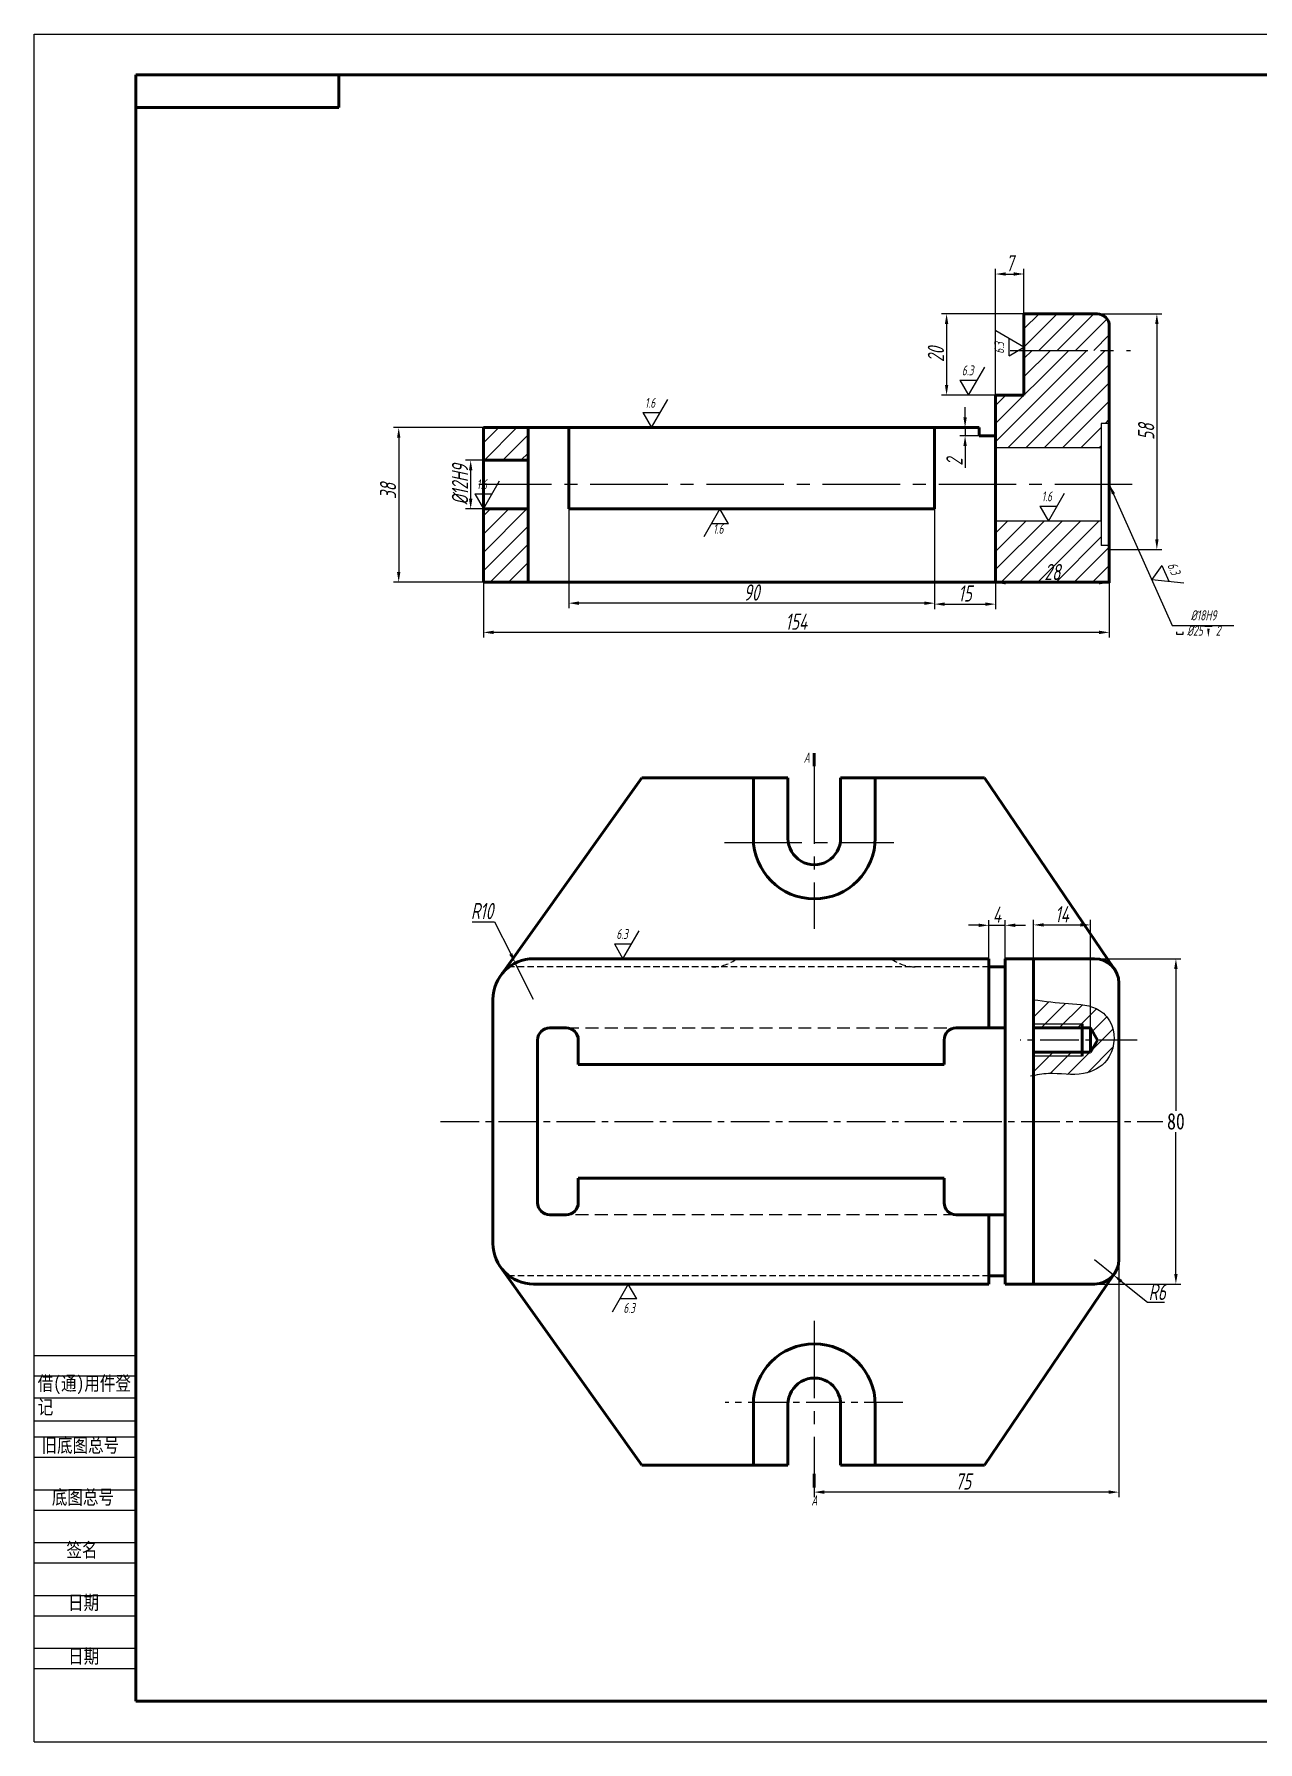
# Model space of a CAD drawing. Header units: millimetres. Extents: x 2542 to 3136, y 60 to 480.
# Drawn here: x 2542.2 to 2843.3, y 60 to 480 of the extents above; entities that cross this region are included whole.
import ezdxf

# ---------------------------------------------------------------- set-up
doc = ezdxf.new("R2010")
doc.units = ezdxf.units.MM
doc.linetypes.add('CENTER2', pattern=[28.575, 19.05, -3.175, 3.175, -3.175])
doc.linetypes.add('HIDDEN2', pattern=[4.7625, 3.175, -1.5875])
for name, color, linetype in [('中心线层', 10, 'CENTER2'), ('图层', 3, 'Continuous'), ('尺寸标注层', 3, 'Continuous'), ('细实线层', 7, 'Continuous'), ('虚线层', 5, 'HIDDEN2')]:
    doc.layers.add(name, color=color, linetype=linetype)
for name, color, linetype, lineweight in [('粗实线', 7, 'Continuous', 50), ('粗实线层', 7, 'Continuous', 50), ('细实线', 3, 'Continuous', 25)]:
    doc.layers.add(name, color=color, linetype=linetype, lineweight=lineweight)
doc.styles.get("Standard").update_dxf_attribs({"font": '', "width": 0.8})
doc.styles.add('数字标注', font='gbeitc.shx', dxfattribs={"width": 0.8})
doc.styles.get('Standard').set_extended_font_data('FangSong_GB2312')
doc.dimstyles.new('文字与尺寸线平行', dxfattribs={"dimtxt": 4, "dimasz": 2.5, "dimexe": 1.25, "dimexo": 0, "dimtad": 1, "dimdec": 0, "dimtxsty": '数字标注', "dimcen": 2.5, "dimadec": 0, "dimazin": 0, "dimtfac": 1, "dimtdec": 1, "dimtmove": 0, "dimatfit": 3, "dimfxl": 0, "dimarcsym": 0})
doc.dimstyles.new('文字水平', dxfattribs={"dimtxt": 4, "dimasz": 2.5, "dimexe": 1.25, "dimexo": 0.625, "dimtad": 1, "dimtih": 1, "dimtoh": 1, "dimdec": 1, "dimtxsty": 'Standard', "dimcen": 2.5, "dimadec": 0, "dimazin": 0, "dimtfac": 1, "dimtdec": 1, "dimtmove": 0, "dimatfit": 3, "dimfxl": 0, "dimarcsym": 0})
pattern_1 = [(45, (1828.9773, -94.1172), (-2.245064, 2.245064), [])]

# ---------------------------------------------------------------- blocks, each defined once
blk = doc.blocks.new('*D41')
at = {"layer": 'Defpoints', "color": 0, "transparency": 16777216}
for p in [(2652.74, 383.19), (2631.91, 345.19), (2652.74, 345.19)]:
    blk.add_point(p, dxfattribs=at)
at = {"layer": '尺寸标注层', "color": 0, "lineweight": -2, "transparency": 16777216}
for p, q in [((2652.74, 383.19), (2630.66, 383.19)), ((2631.91, 380.69), (2631.91, 347.69)), ((2652.74, 345.19), (2630.66, 345.19))]:
    blk.add_line(p, q, dxfattribs=at)
at = {"layer": '尺寸标注层', "color": 0, "transparency": 16777216}
for points in [[(2631.49, 380.69), (2632.32, 380.69), (2631.91, 383.19)], [(2631.49, 347.69), (2632.32, 347.69), (2631.91, 345.19)]]:
    blk.add_solid(points, dxfattribs=at)
at = {"layer": '尺寸标注层', "color": 0, "transparency": 16777216, "insert": (2629.28, 367.6), "char_height": 4, "attachment_point": 5, "rotation": 90, "style": '数字标注'}
blk.add_mtext('38', dxfattribs=at)
blk = doc.blocks.new('*D42')
at = {"layer": 'Defpoints', "color": 0, "transparency": 16777216}
for p in [(2652.74, 375.19), (2649.61, 363.19), (2652.74, 363.19)]:
    blk.add_point(p, dxfattribs=at)
at = {"layer": '尺寸标注层', "color": 0, "lineweight": -2, "transparency": 16777216}
for p, q in [((2652.74, 375.19), (2648.36, 375.19)), ((2649.61, 372.69), (2649.61, 365.69)), ((2652.74, 363.19), (2648.36, 363.19))]:
    blk.add_line(p, q, dxfattribs=at)
at = {"layer": '尺寸标注层', "color": 0, "transparency": 16777216}
for points in [[(2649.2, 372.69), (2650.03, 372.69), (2649.61, 375.19)], [(2649.2, 365.69), (2650.03, 365.69), (2649.61, 363.19)]]:
    blk.add_solid(points, dxfattribs=at)
at = {"layer": '尺寸标注层', "color": 0, "transparency": 16777216, "insert": (2646.99, 369.19), "char_height": 4, "attachment_point": 5, "rotation": 90, "style": '数字标注'}
blk.add_mtext('%%C12H9', dxfattribs=at)
blk = doc.blocks.new('*D43')
at = {"layer": 'Defpoints', "color": 0, "transparency": 16777216}
for p in [(2803.74, 411.19), (2806.74, 353.19), (2818.43, 353.19)]:
    blk.add_point(p, dxfattribs=at)
at = {"layer": '尺寸标注层', "color": 0, "lineweight": -2, "transparency": 16777216}
for p, q in [((2803.74, 411.19), (2819.68, 411.19)), ((2818.43, 408.69), (2818.43, 355.69)), ((2806.74, 353.19), (2819.68, 353.19))]:
    blk.add_line(p, q, dxfattribs=at)
at = {"layer": '尺寸标注层', "color": 0, "transparency": 16777216}
for points in [[(2818.02, 408.69), (2818.85, 408.69), (2818.43, 411.19)], [(2818.02, 355.69), (2818.85, 355.69), (2818.43, 353.19)]]:
    blk.add_solid(points, dxfattribs=at)
at = {"layer": '尺寸标注层', "color": 0, "transparency": 16777216, "insert": (2815.81, 382.19), "char_height": 4, "attachment_point": 5, "rotation": 90, "style": '数字标注'}
blk.add_mtext('58', dxfattribs=at)
blk = doc.blocks.new('*D44')
at = {"layer": 'Defpoints', "color": 0, "transparency": 16777216}
for p in [(2785.74, 411.19), (2766.7, 391.19), (2778.74, 391.19)]:
    blk.add_point(p, dxfattribs=at)
at = {"layer": '尺寸标注层', "color": 0, "lineweight": -2, "transparency": 16777216}
for p, q in [((2785.74, 411.19), (2765.45, 411.19)), ((2766.7, 408.69), (2766.7, 393.69)), ((2778.74, 391.19), (2765.45, 391.19))]:
    blk.add_line(p, q, dxfattribs=at)
at = {"layer": '尺寸标注层', "color": 0, "transparency": 16777216}
for points in [[(2766.29, 408.69), (2767.12, 408.69), (2766.7, 411.19)], [(2766.29, 393.69), (2767.12, 393.69), (2766.7, 391.19)]]:
    blk.add_solid(points, dxfattribs=at)
at = {"layer": '尺寸标注层', "color": 0, "transparency": 16777216, "insert": (2764.08, 401.19), "char_height": 4, "attachment_point": 5, "rotation": 90, "style": '数字标注'}
blk.add_mtext('20', dxfattribs=at)
blk = doc.blocks.new('*D29')
at = {"layer": 'Defpoints', "color": 0, "transparency": 16777216}
for p in [(2785.74, 420.97), (2785.74, 411.19), (2778.74, 391.19)]:
    blk.add_point(p, dxfattribs=at)
at = {"layer": '尺寸标注层', "color": 0, "lineweight": -2, "transparency": 16777216}
for p, q in [((2778.74, 391.19), (2778.74, 422.22)), ((2781.24, 420.97), (2783.24, 420.97)), ((2785.74, 411.19), (2785.74, 422.22))]:
    blk.add_line(p, q, dxfattribs=at)
at = {"layer": '尺寸标注层', "color": 0, "transparency": 16777216}
for points in [[(2781.24, 421.39), (2781.24, 420.56), (2778.74, 420.97)], [(2783.24, 421.39), (2783.24, 420.56), (2785.74, 420.97)]]:
    blk.add_solid(points, dxfattribs=at)
at = {"layer": '尺寸标注层', "color": 0, "transparency": 16777216, "insert": (2782.24, 423.6), "char_height": 4, "attachment_point": 5, "style": '数字标注'}
blk.add_mtext('7', dxfattribs=at)
blk = doc.blocks.new('*D45')
at = {"layer": 'Defpoints', "color": 0, "transparency": 16777216}
for p in [(2778.74, 353.19), (2806.74, 353.19), (2806.74, 345.06)]:
    blk.add_point(p, dxfattribs=at)
at = {"layer": '尺寸标注层', "color": 0, "lineweight": -2, "transparency": 16777216}
for p, q in [((2778.74, 353.19), (2778.74, 343.81)), ((2806.74, 353.19), (2806.74, 343.81)), ((2781.24, 345.06), (2804.24, 345.06))]:
    blk.add_line(p, q, dxfattribs=at)
at = {"layer": '尺寸标注层', "color": 0, "transparency": 16777216}
for points in [[(2781.24, 345.47), (2781.24, 344.64), (2778.74, 345.06)], [(2804.24, 345.47), (2804.24, 344.64), (2806.74, 345.06)]]:
    blk.add_solid(points, dxfattribs=at)
at = {"layer": '尺寸标注层', "color": 0, "transparency": 16777216, "insert": (2792.74, 347.68), "char_height": 4, "attachment_point": 5, "style": '数字标注'}
blk.add_mtext('28', dxfattribs=at)
blk = doc.blocks.new('*D46')
at = {"layer": 'Defpoints', "color": 0, "transparency": 16777216}
for p in [(2763.74, 363.19), (2778.74, 353.19), (2778.74, 339.78)]:
    blk.add_point(p, dxfattribs=at)
at = {"layer": '尺寸标注层', "color": 0, "lineweight": -2, "transparency": 16777216}
for p, q in [((2763.74, 363.19), (2763.74, 338.53)), ((2778.74, 353.19), (2778.74, 338.53)), ((2766.24, 339.78), (2776.24, 339.78))]:
    blk.add_line(p, q, dxfattribs=at)
at = {"layer": '尺寸标注层', "color": 0, "transparency": 16777216}
for points in [[(2766.24, 340.19), (2766.24, 339.36), (2763.74, 339.78)], [(2776.24, 340.19), (2776.24, 339.36), (2778.74, 339.78)]]:
    blk.add_solid(points, dxfattribs=at)
at = {"layer": '尺寸标注层', "color": 0, "transparency": 16777216, "insert": (2771.24, 342.4), "char_height": 4, "attachment_point": 5, "style": '数字标注'}
blk.add_mtext('15', dxfattribs=at)
blk = doc.blocks.new('*D47')
at = {"layer": 'Defpoints', "color": 0, "transparency": 16777216}
for p in [(2673.74, 363.19), (2763.74, 353.19), (2673.74, 340.02)]:
    blk.add_point(p, dxfattribs=at)
at = {"layer": '尺寸标注层', "color": 0, "lineweight": -2, "transparency": 16777216}
for p, q in [((2673.74, 363.19), (2673.74, 338.77)), ((2763.74, 353.19), (2763.74, 338.77)), ((2761.24, 340.02), (2676.24, 340.02))]:
    blk.add_line(p, q, dxfattribs=at)
at = {"layer": '尺寸标注层', "color": 0, "transparency": 16777216}
for points in [[(2676.24, 340.43), (2676.24, 339.6), (2673.74, 340.02)], [(2761.24, 340.43), (2761.24, 339.6), (2763.74, 340.02)]]:
    blk.add_solid(points, dxfattribs=at)
at = {"layer": '尺寸标注层', "color": 0, "transparency": 16777216, "insert": (2718.74, 342.64), "char_height": 4, "attachment_point": 5, "style": '数字标注'}
blk.add_mtext('90', dxfattribs=at)
blk = doc.blocks.new('*D30')
at = {"layer": 'Defpoints', "color": 0, "transparency": 16777216}
for p in [(2652.74, 353.19), (2806.74, 353.19), (2652.74, 332.83)]:
    blk.add_point(p, dxfattribs=at)
at = {"layer": '尺寸标注层', "color": 0, "lineweight": -2, "transparency": 16777216}
for p, q in [((2652.74, 353.19), (2652.74, 331.58)), ((2806.74, 353.19), (2806.74, 331.58)), ((2804.24, 332.83), (2655.24, 332.83))]:
    blk.add_line(p, q, dxfattribs=at)
at = {"layer": '尺寸标注层', "color": 0, "transparency": 16777216}
for points in [[(2655.24, 333.25), (2655.24, 332.42), (2652.74, 332.83)], [(2804.24, 333.25), (2804.24, 332.42), (2806.74, 332.83)]]:
    blk.add_solid(points, dxfattribs=at)
at = {"layer": '尺寸标注层', "color": 0, "transparency": 16777216, "insert": (2729.74, 335.46), "char_height": 4, "attachment_point": 5, "style": '数字标注'}
blk.add_mtext('154', dxfattribs=at)
blk = doc.blocks.new('*D48')
at = {"layer": 'Defpoints', "color": 0, "transparency": 16777216}
for p in [(2774.74, 383.19), (2771.25, 381.19), (2774.74, 381.19)]:
    blk.add_point(p, dxfattribs=at)
at = {"layer": '尺寸标注层', "color": 0, "lineweight": -2, "transparency": 16777216}
for p, q in [((2771.25, 385.69), (2771.25, 388.19)), ((2774.74, 383.19), (2770, 383.19)), ((2771.25, 383.19), (2771.25, 381.19)), ((2774.74, 381.19), (2770, 381.19)), ((2771.25, 378.69), (2771.25, 373.34))]:
    blk.add_line(p, q, dxfattribs=at)
at = {"layer": '尺寸标注层', "color": 0, "transparency": 16777216}
for points in [[(2770.84, 385.69), (2771.67, 385.69), (2771.25, 383.19)], [(2770.84, 378.69), (2771.67, 378.69), (2771.25, 381.19)]]:
    blk.add_solid(points, dxfattribs=at)
at = {"layer": '尺寸标注层', "color": 0, "transparency": 16777216, "insert": (2768.63, 374.77), "char_height": 4, "attachment_point": 5, "rotation": 90, "style": '数字标注'}
blk.add_mtext('2', dxfattribs=at)
blk = doc.blocks.new('*D49')
at = {"layer": 'Defpoints', "color": 0, "ltscale": 0.5, "transparency": 16777216}
for p in [(2809.09, 178.56), (2734.09, 122.52), (2734.09, 121.38)]:
    blk.add_point(p, dxfattribs=at)
at = {"layer": '尺寸标注层', "color": 0, "lineweight": -2, "ltscale": 0.5, "transparency": 16777216}
for p, q in [((2809.09, 178.56), (2809.09, 120.13)), ((2734.09, 122.52), (2734.09, 120.13)), ((2806.59, 121.38), (2736.59, 121.38))]:
    blk.add_line(p, q, dxfattribs=at)
at = {"layer": '尺寸标注层', "color": 0, "ltscale": 0.5, "transparency": 16777216}
for points in [[(2736.59, 121.8), (2736.59, 120.96), (2734.09, 121.38)], [(2806.59, 121.8), (2806.59, 120.96), (2809.09, 121.38)]]:
    blk.add_solid(points, dxfattribs=at)
at = {"layer": '尺寸标注层', "color": 0, "ltscale": 0.5, "transparency": 16777216, "insert": (2770.79, 124), "char_height": 4, "attachment_point": 5, "style": '数字标注'}
blk.add_mtext('75', dxfattribs=at)
blk = doc.blocks.new('*D50')
at = {"layer": 'Defpoints', "color": 0, "ltscale": 0.5, "transparency": 16777216}
for p in [(2802.09, 260.88), (2788.09, 235.56), (2802.09, 235.56)]:
    blk.add_point(p, dxfattribs=at)
at = {"layer": '尺寸标注层', "color": 0, "lineweight": -2, "ltscale": 0.5, "transparency": 16777216}
for p, q in [((2788.09, 235.56), (2788.09, 262.13)), ((2790.59, 260.88), (2799.59, 260.88)), ((2802.09, 235.56), (2802.09, 262.13))]:
    blk.add_line(p, q, dxfattribs=at)
at = {"layer": '尺寸标注层', "color": 0, "ltscale": 0.5, "transparency": 16777216}
for points in [[(2790.59, 261.3), (2790.59, 260.46), (2788.09, 260.88)], [(2799.59, 261.3), (2799.59, 260.46), (2802.09, 260.88)]]:
    blk.add_solid(points, dxfattribs=at)
at = {"layer": '尺寸标注层', "color": 0, "ltscale": 0.5, "transparency": 16777216, "insert": (2795.09, 263.51), "char_height": 4, "attachment_point": 5, "style": '数字标注'}
blk.add_mtext('14', dxfattribs=at)
blk = doc.blocks.new('*D51')
at = {"layer": 'Defpoints', "color": 0, "ltscale": 0.5, "transparency": 16777216}
for p in [(2781.09, 260.79), (2777.09, 252.56), (2781.09, 252.56)]:
    blk.add_point(p, dxfattribs=at)
at = {"layer": '尺寸标注层', "color": 0, "lineweight": -2, "ltscale": 0.5, "transparency": 16777216}
for p, q in [((2774.59, 260.79), (2772.09, 260.79)), ((2777.09, 252.56), (2777.09, 262.04)), ((2777.09, 260.79), (2781.09, 260.79)), ((2781.09, 252.56), (2781.09, 262.04)), ((2783.59, 260.79), (2786.09, 260.79))]:
    blk.add_line(p, q, dxfattribs=at)
at = {"layer": '尺寸标注层', "color": 0, "ltscale": 0.5, "transparency": 16777216}
for points in [[(2774.59, 261.21), (2774.59, 260.37), (2777.09, 260.79)], [(2783.59, 261.21), (2783.59, 260.37), (2781.09, 260.79)]]:
    blk.add_solid(points, dxfattribs=at)
at = {"layer": '尺寸标注层', "color": 0, "ltscale": 0.5, "transparency": 16777216, "insert": (2779.09, 263.41), "char_height": 4, "attachment_point": 5, "style": '数字标注'}
blk.add_mtext('4', dxfattribs=at)
blk = doc.blocks.new('*D31')
at = {"layer": 'Defpoints', "color": 0, "ltscale": 0.5, "transparency": 16777216}
for p in [(2660.6, 251.5), (2665.09, 242.56)]:
    blk.add_point(p, dxfattribs=at)
at = {"layer": '尺寸标注层', "color": 0, "lineweight": -2, "ltscale": 0.5, "transparency": 16777216}
for p, q in [((2649.95, 261.67), (2655.51, 261.67)), ((2655.51, 261.67), (2659.48, 253.74)), ((2665.09, 242.56), (2660.6, 251.5))]:
    blk.add_line(p, q, dxfattribs=at)
at = {"layer": '尺寸标注层', "color": 0, "ltscale": 0.5, "transparency": 16777216}
blk.add_solid([(2659.86, 253.93), (2659.11, 253.55), (2660.6, 251.5)], dxfattribs=at)
at = {"layer": '尺寸标注层', "color": 0, "ltscale": 0.5, "transparency": 16777216, "insert": (2652.42, 264.29), "char_height": 4, "attachment_point": 5, "style": '数字标注'}
blk.add_mtext('R10', dxfattribs=at)
blk = doc.blocks.new('*D32')
at = {"layer": 'Defpoints', "color": 0, "ltscale": 0.5, "transparency": 16777216}
for p in [(2803.09, 178.56), (2807.75, 174.79)]:
    blk.add_point(p, dxfattribs=at)
at = {"layer": '尺寸标注层', "color": 0, "lineweight": -2, "ltscale": 0.5, "transparency": 16777216}
for p, q in [((2803.09, 178.56), (2807.75, 174.79)), ((2816.14, 167.99), (2809.69, 173.22)), ((2820.3, 167.99), (2816.14, 167.99))]:
    blk.add_line(p, q, dxfattribs=at)
at = {"layer": '尺寸标注层', "color": 0, "ltscale": 0.5, "transparency": 16777216}
blk.add_solid([(2809.95, 173.54), (2809.43, 172.89), (2807.75, 174.79)], dxfattribs=at)
at = {"layer": '尺寸标注层', "color": 0, "ltscale": 0.5, "transparency": 16777216, "insert": (2818.53, 170.62), "char_height": 4, "attachment_point": 5, "style": '数字标注'}
blk.add_mtext('R6', dxfattribs=at)
blk = doc.blocks.new('*D34')
at = {"layer": 'Defpoints', "color": 0, "transparency": 16777216}
for p in [(2803.09, 252.56), (2803.09, 172.56), (2823.12, 172.56)]:
    blk.add_point(p, dxfattribs=at)
at = {"layer": '尺寸标注层', "color": 0, "lineweight": -2, "transparency": 16777216}
for p, q in [((2803.71, 252.56), (2824.37, 252.56)), ((2823.12, 250.06), (2823.12, 215.19)), ((2823.12, 175.06), (2823.12, 209.94)), ((2803.71, 172.56), (2824.37, 172.56))]:
    blk.add_line(p, q, dxfattribs=at)
at = {"layer": '尺寸标注层', "color": 0, "transparency": 16777216}
for points in [[(2822.7, 250.06), (2823.54, 250.06), (2823.12, 252.56)], [(2822.7, 175.06), (2823.54, 175.06), (2823.12, 172.56)]]:
    blk.add_solid(points, dxfattribs=at)
at = {"layer": '尺寸标注层', "color": 0, "transparency": 16777216, "insert": (2823.12, 212.56), "char_height": 4, "attachment_point": 5}
blk.add_mtext('80', dxfattribs=at)

msp = doc.modelspace()

# ---------------------------------------------------------------- hatches: boundary and pattern name
at = {"layer": '细实线层'}
h = msp.add_hatch(dxfattribs=at)
h.set_pattern_fill('ANSI31', color=256, style=0)
h.set_pattern_definition([(45, (-293.2998, -242.3984), (-2.245064, 2.245064), [])])
h.paths.add_polyline_path([(2806.741, 408.191, 0.4142136), (2803.741, 411.191), (2785.741, 411.191), (2785.741, 402.191), (2806.741, 402.191)])
h = msp.add_hatch(dxfattribs=at)
h.set_pattern_fill('ANSI31', color=256, style=0)
h.set_pattern_definition(pattern_1)
h.paths.add_polyline_path([(2778.741, 378.191), (2804.741, 378.191), (2804.741, 384.191), (2806.741, 384.191), (2806.741, 402.191), (2785.741, 402.191), (2785.741, 391.191), (2778.741, 391.191), (2778.741, 381.191)])
h.paths.add_polyline_path([(2806.741, 345.191), (2806.741, 353.191), (2806.741, 354.191), (2804.741, 354.191), (2804.741, 360.191), (2791.741, 360.191), (2778.741, 360.191), (2778.741, 345.191)])
h.paths.add_polyline_path([(2789.151, 350.681), (2789.151, 344.681), (2796.332, 344.681), (2796.332, 350.681)], flags=24)
h = msp.add_hatch(dxfattribs=at)
h.set_pattern_fill('ANSI31', color=256, style=0)
h.set_pattern_definition(pattern_1)
h.paths.add_polyline_path([(2652.741, 353.191), (2652.741, 345.191), (2663.741, 345.191), (2663.741, 363.191), (2652.741, 363.191)])
h.paths.add_polyline_path([(2652.741, 383.191), (2652.741, 375.191), (2663.741, 375.191), (2663.741, 383.191)])
h = msp.add_hatch(dxfattribs=at)
h.set_pattern_fill('ANSI31', color=256, style=0)
h.set_pattern_definition([(45, (1799.6537, -108.15), (-2.245064, 2.245064), [])])
edge = h.paths.add_edge_path()
edge.add_line((2800.086, 236.564), (2800.086, 235.564))
edge.add_line((2800.086, 235.564), (2802.086, 235.564))
edge.add_line((2802.086, 235.564), (2803.818, 232.564))
edge.add_line((2803.818, 232.564), (2807.88, 232.564))
edge.add_spline(control_points=[(2807.88, 232.564), (2807.943, 233.795), (2807.519, 236.713), (2803.878, 241.194), (2796.278, 241.424), (2790.911, 242.114), (2788.086, 242.477)], knot_values=[0, 0, 0, 0, 3.5117772, 8.2640918, 16.0705695, 24.7441948, 24.7441948, 24.7441948, 24.7441948], degree=3, periodic=0)
edge.add_line((2788.086, 242.477), (2788.086, 236.564))
edge.add_line((2788.086, 236.564), (2800.086, 236.564))
h.paths.add_polyline_path([(2788.086, 236.564), (2788.086, 235.564), (2800.086, 235.564), (2800.086, 236.564)], flags=17)
h.paths.add_polyline_path([(2788.086, 229.564), (2788.086, 228.564), (2800.086, 228.564), (2800.086, 229.564)], flags=16)
edge = h.paths.add_edge_path()
edge.add_line((2788.086, 228.564), (2788.086, 223.814))
edge.add_spline(control_points=[(2788.086, 223.814), (2789.311, 224.044), (2793.381, 224.726), (2799.777, 223.251), (2806.392, 226.712), (2807.788, 230.77), (2807.88, 232.564)], knot_values=[24.7441948, 24.7441948, 24.7441948, 24.7441948, 28.4652836, 37.0968755, 43.691404, 48.8127682, 48.8127682, 48.8127682, 48.8127682], degree=3, periodic=0)
edge.add_line((2807.88, 232.564), (2803.818, 232.564))
edge.add_line((2803.818, 232.564), (2802.086, 229.564))
edge.add_line((2802.086, 229.564), (2800.086, 229.564))
edge.add_line((2800.086, 229.564), (2800.086, 228.564))
edge.add_line((2800.086, 228.564), (2788.086, 228.564))

# ---------------------------------------------------------------- linework, layer by layer
at = {"layer": '中心线层'}
for p, q in [((2782.363, 402.191), (2811.944, 402.191)), ((2812.397, 369.191), (2651.602, 369.191)), ((2734.086, 299.903), (2734.086, 259.933)), ((2712.041, 281.188), (2753.707, 281.188)), ((2734.086, 163.516), (2734.086, 125.891))]:
    msp.add_line(p, q, dxfattribs=at)
at = {"layer": '中心线层', "ltscale": 0.5}
for p, q in [((2813.564, 232.564), (2784.81, 232.564)), ((2642.161, 212.564), (2819.939, 212.564)), ((2755.954, 143.385), (2712.218, 143.385))]:
    msp.add_line(p, q, dxfattribs=at)
at = {"layer": '尺寸标注层'}
for p, q in [((2785.741, 402.993), (2778.857, 406.968)), ((2782.06, 400.868), (2782.06, 405.119)), ((2782.06, 400.868), (2785.741, 402.993)), ((2769.973, 394.872), (2774.223, 394.872)), ((2769.973, 394.872), (2772.098, 391.191)), ((2772.098, 391.191), (2776.072, 398.075)), ((2691.994, 386.872), (2694.12, 383.191)), ((2691.994, 386.872), (2696.245, 386.872)), ((2694.12, 383.191), (2698.094, 390.075)), ((2652.741, 363.191), (2656.716, 370.075)), ((2650.616, 366.872), (2654.867, 366.872)), ((2650.616, 366.872), (2652.741, 363.191)), ((2791.741, 360.191), (2795.716, 367.075)), ((2710.911, 363.191), (2706.936, 356.307)), ((2713.036, 359.51), (2710.911, 363.191)), ((2789.616, 363.872), (2793.867, 363.872)), ((2789.616, 363.872), (2791.741, 360.191)), ((2713.036, 359.51), (2708.786, 359.51)), ((2819.655, 349.277), (2817.159, 345.836)), ((2819.655, 349.277), (2821.386, 345.395)), ((2817.159, 345.836), (2825.065, 345.011)), ((2823.23, 332.986), (2823.23, 332.41)), ((2823.23, 332.41), (2824.915, 332.41)), ((2824.915, 332.41), (2824.915, 332.986)), ((2830.153, 334.364), (2832.075, 334.364)), ((2684.961, 256.246), (2689.212, 256.246)), ((2684.961, 256.246), (2687.086, 252.564)), ((2687.086, 252.564), (2691.061, 259.449)), ((2688.384, 172.564), (2684.409, 165.68)), ((2690.509, 168.883), (2688.384, 172.564)), ((2690.509, 168.883), (2686.259, 168.883))]:
    msp.add_line(p, q, dxfattribs=at)
for points in [[(2831.114, 334.364, 0, 0, 0), (2831.114, 333.709, 4.989, 0, 0)], [(2831.114, 333.709, 0.624, 0, 0), (2831.114, 331.599, 0, 0, 0)]]:
    msp.add_lwpolyline(points, format="xyseb", dxfattribs=at)
at = {"layer": '粗实线'}
for p, q in [((3126.214, 469.964), (2567.214, 469.964)), ((2567.214, 469.964), (2567.214, 69.964)), ((2567.214, 69.964), (3126.214, 69.964))]:
    msp.add_line(p, q, dxfattribs=at)
at = {"layer": '粗实线', "linetype": 'Continuous'}
for p in [(2617.214, 469.964), (2567.214, 461.964)]:
    msp.add_line(p, (2617.214, 461.964), dxfattribs=at)
at = {"layer": '粗实线层'}
for p, q in [((2803.741, 411.191), (2785.741, 411.191)), ((2785.741, 411.191), (2785.741, 391.191)), ((2806.741, 408.191), (2806.741, 353.191)), ((2778.741, 391.191), (2778.741, 345.191)), ((2785.741, 391.191), (2778.741, 391.191)), ((2652.741, 353.191), (2652.741, 383.191)), ((2652.741, 383.191), (2774.741, 383.191)), ((2663.741, 345.191), (2663.741, 383.191)), ((2673.741, 363.191), (2673.741, 383.191)), ((2763.741, 363.191), (2763.741, 383.191)), ((2774.741, 383.191), (2774.741, 381.191)), ((2774.741, 381.191), (2778.741, 381.191)), ((2663.741, 375.191), (2652.741, 375.191)), ((2663.741, 363.191), (2652.741, 363.191)), ((2763.741, 363.191), (2673.741, 363.191)), ((2652.741, 353.191), (2652.741, 345.191)), ((2806.741, 353.191), (2806.741, 345.056)), ((2806.741, 345.191), (2652.741, 345.191)), ((2691.762, 297.098), (2657.023, 248.479)), ((2719.159, 297.098), (2691.762, 297.098)), ((2719.159, 282.208), (2719.159, 297.098)), ((2719.159, 297.098), (2727.683, 297.098)), ((2727.683, 282.171), (2727.683, 297.098)), ((2749.159, 297.098), (2740.605, 297.081)), ((2740.636, 282.171), (2740.605, 297.081)), ((2749.159, 282.208), (2749.159, 297.098)), ((2749.159, 297.098), (2775.996, 297.098)), ((2775.996, 297.098), (2807.783, 250.298)), ((2691.762, 128.031), (2657.023, 176.65)), ((2775.996, 128.031), (2807.783, 174.831)), ((2719.159, 142.921), (2719.159, 128.031)), ((2727.683, 142.958), (2727.683, 128.031)), ((2740.636, 142.958), (2740.605, 128.048)), ((2749.159, 142.921), (2749.159, 128.031)), ((2719.159, 128.031), (2691.762, 128.031)), ((2719.159, 128.031), (2727.683, 128.031)), ((2749.159, 128.031), (2740.605, 128.048)), ((2749.159, 128.031), (2775.996, 128.031))]:
    msp.add_line(p, q, dxfattribs=at)
at = {"layer": '粗实线层', "ltscale": 0.5}
for p, q in [((2734.086, 299.903), (2734.086, 303.16)), ((2665.086, 252.564), (2709.086, 252.564)), ((2709.086, 252.564), (2777.086, 252.564)), ((2777.086, 235.564), (2777.086, 252.564)), ((2777.086, 252.564), (2777.086, 250.564)), ((2781.086, 252.564), (2781.086, 172.564)), ((2803.086, 252.564), (2781.086, 252.564)), ((2788.086, 252.564), (2788.086, 172.564)), ((2777.086, 250.564), (2781.086, 250.564)), ((2809.086, 178.564), (2809.086, 246.564)), ((2655.086, 242.564), (2655.086, 182.564)), ((2673.086, 235.564), (2669.086, 235.564)), ((2769.086, 235.564), (2781.086, 235.564)), ((2802.086, 235.564), (2788.086, 235.564)), ((2800.086, 236.564), (2800.086, 228.564)), ((2802.086, 235.564), (2802.086, 229.564)), ((2802.086, 235.564), (2803.818, 232.564)), ((2666.086, 232.564), (2666.086, 192.564)), ((2676.086, 226.564), (2676.086, 232.564)), ((2766.086, 226.564), (2766.086, 232.564)), ((2802.086, 229.564), (2803.818, 232.564)), ((2802.086, 229.564), (2788.086, 229.564)), ((2676.086, 226.564), (2766.086, 226.564)), ((2676.086, 198.564), (2676.086, 192.564)), ((2676.086, 198.564), (2766.086, 198.564)), ((2766.086, 198.564), (2766.086, 192.564)), ((2673.086, 189.564), (2669.086, 189.564)), ((2769.086, 189.564), (2781.086, 189.564)), ((2777.086, 189.564), (2777.086, 172.564)), ((2665.086, 172.564), (2709.086, 172.564)), ((2709.086, 172.564), (2777.086, 172.564)), ((2781.086, 174.564), (2777.086, 174.564)), ((2781.086, 172.564), (2781.086, 174.564)), ((2803.086, 172.564), (2781.086, 172.564)), ((2734.086, 125.891), (2734.086, 122.523))]:
    msp.add_line(p, q, dxfattribs=at)
at = {"layer": '粗实线层'}
for centre, radius, start, end in [((2803.741, 408.191), 3, 0, 90), ((2734.159, 282.171), 6.476, 180, 0.23358), ((2734.159, 142.958), 6.476, 359.76642, 180)]:
    msp.add_arc(centre, radius, start, end, dxfattribs=at)
at = {"layer": '粗实线层', "ltscale": 0.5}
for centre, radius, start, end in [((2734.159, 282.293), 15, 180, 0), ((2665.086, 242.564), 10, 90, 180), ((2803.086, 246.564), 6, 0, 90), ((2669.086, 232.564), 3, 90, 180), ((2673.086, 232.564), 3, 0, 90), ((2769.086, 232.564), 3, 90, 180), ((2669.086, 192.564), 3, 180, 270), ((2673.086, 192.564), 3, 270, 0), ((2769.086, 192.564), 3, 180, 270), ((2665.086, 182.564), 10, 180, 270), ((2803.086, 178.564), 6, 270, 0), ((2734.159, 142.836), 15, 0, 180)]:
    msp.add_arc(centre, radius, start, end, dxfattribs=at)
at = {"layer": '细实线', "linetype": 'Continuous'}
for p, q in [((2542.214, 59.964), (2542.214, 479.964)), ((2542.214, 479.964), (3136.214, 479.964)), ((2542.214, 59.964), (3136.214, 59.964))]:
    msp.add_line(p, q, dxfattribs=at)
at = {"layer": '细实线'}
for p, q in [((2542.214, 154.964), (2567.214, 154.964)), ((2542.214, 149.964), (2567.214, 149.964)), ((2542.214, 144.566), (2567.214, 144.566)), ((2542.214, 138.952), (2567.214, 138.952)), ((2542.214, 134.964), (2567.214, 134.964)), ((2542.214, 129.964), (2567.214, 129.964)), ((2542.214, 121.964), (2567.214, 121.964)), ((2542.214, 116.964), (2567.214, 116.964)), ((2542.214, 108.964), (2567.214, 108.964)), ((2542.214, 103.964), (2567.214, 103.964)), ((2542.214, 95.964), (2567.214, 95.964)), ((2542.214, 90.964), (2567.214, 90.964)), ((2542.214, 82.964), (2567.214, 82.964)), ((2542.214, 77.964), (2567.214, 77.964))]:
    msp.add_line(p, q, dxfattribs=at)
at = {"layer": '细实线层'}
for p, q in [((2804.741, 384.191), (2804.741, 354.191)), ((2806.741, 384.191), (2804.741, 384.191)), ((2806.741, 354.191), (2806.741, 384.191)), ((2804.741, 378.191), (2778.741, 378.191)), ((2804.741, 360.191), (2804.741, 378.191)), ((2806.741, 356.691), (2806.741, 381.691)), ((2804.741, 360.191), (2778.741, 360.191)), ((2806.741, 354.191), (2804.741, 354.191))]:
    msp.add_line(p, q, dxfattribs=at)
at = {"layer": '细实线层', "ltscale": 0.5}
for p, q in [((2788.086, 228.564), (2788.086, 236.564)), ((2788.086, 236.564), (2800.086, 236.564)), ((2800.086, 228.564), (2788.086, 228.564))]:
    msp.add_line(p, q, dxfattribs=at)
at = {"layer": '细实线层'}
msp.add_spline([(2788.086, 242.477), (2796.708, 241.529), (2804.334, 239.86), (2807.321, 236.164), (2806.107, 227.617), (2800.404, 224.306), (2791.772, 224.306), (2787.349, 223.673)], degree=3, dxfattribs=at)
at = {"layer": '虚线层', "ltscale": 0.5}
for p, q in [((2777.086, 250.564), (2659.086, 250.564)), ((2777.086, 174.564), (2659.086, 174.564))]:
    msp.add_line(p, q, dxfattribs=at)
at = {"layer": '虚线层'}
for p, q in [((2673.086, 235.564), (2769.086, 235.564)), ((2769.086, 189.564), (2673.086, 189.564))]:
    msp.add_line(p, q, dxfattribs=at)
at = {"layer": '虚线层', "ltscale": 0.5}
for centre, start, end in [((2709.086, 260.564), 270, 306.99158), ((2759.086, 260.564), 233.1301, 270)]:
    msp.add_arc(centre, 10, start, end, dxfattribs=at)

# ---------------------------------------------------------------- texts
at = {"layer": '图层', "char_height": 3.5, "attachment_point": 1}
for s, insert, width in [('{\\fFangSong_GB2312|b0|i0|c134|p49;借(通)用件登记}', (2543.106, 149.9), 23.01595), ('{\\fFangSong_GB2312|b0|i0|c134|p49;旧底图总号}', (2544.028, 134.674), 37.21822), ('{\\fFangSong_GB2312|b0|i0|c134|p49;底图总号}', (2546.575, 121.886), 37.21822), ('{\\fFangSong_GB2312|b0|i0|c134|p49;签名}', (2550.155, 108.907), 37.21822), ('{\\fFangSong_GB2312|b0|i0|c134|p49;日期}', (2550.541, 95.969), 37.21822), ('{\\fFangSong_GB2312|b0|i0|c134|p49;日期}', (2550.578, 82.78), 37.21822)]:
    msp.add_mtext(s, dxfattribs=dict(at, insert=insert, width=width))
at = {"layer": '尺寸标注层', "char_height": 2.435, "width": 4.4679, "attachment_point": 1, "style": '数字标注'}
for insert, rotation in [((2778.436, 401.36), 90), ((2823.166, 350.304), 294.03915)]:
    msp.add_mtext('6.3', dxfattribs=dict(at, insert=insert, rotation=rotation))
at = {"layer": '尺寸标注层', "attachment_point": 1, "style": '数字标注'}
for s, insert, char_height, width in [('6.3', (2770.465, 398.497), 2.435, 4.4679), ('1.6', (2692.487, 390.497), 2.435, 4.4679), ('1.6', (2651.108, 370.497), 2.435, 4.4679), ('1.6', (2790.108, 367.497), 2.435, 4.4679), ('1.6', (2709.278, 359.51), 2.435, 4.4679), ('%%C18H9', (2826.773, 338.277), 2.5, 17.14202), ('%%C25', (2825.857, 334.499), 2.5, 18.25998), ('2', (2832.92, 334.501), 2.5, 0.33676), ('A', (2731.534, 303.272), 2.5, 6.30177), ('6.3', (2685.453, 259.87), 2.435, 4.4679), ('6.3', (2687.186, 167.902), 2.435, 4.4679), ('A', (2733.417, 120.586), 2.5, 6.30177)]:
    msp.add_mtext(s, dxfattribs=dict(at, insert=insert, char_height=char_height, width=width))

# ---------------------------------------------------------------- dimensions: what is measured, and where the dimension line sits
at = {"layer": '尺寸标注层'}
for base, p1, p2, picture, middle in [((2785.741, 420.973), (2778.741, 391.191), (2785.741, 411.191), '*D29', (2782.241, 420.973)), ((2673.741, 340.018), (2763.741, 353.191), (2673.741, 363.191), '*D47', (2718.741, 340.018)), ((2778.741, 339.778), (2763.741, 363.191), (2778.741, 353.191), '*D46', (2771.241, 339.778)), ((2652.741, 332.834), (2806.741, 353.191), (2652.741, 353.191), '*D30', (2729.741, 332.834))]:
    dim = msp.add_linear_dim(base=base, p1=p1, p2=p2, dimstyle='文字与尺寸线平行', override={"dimtxsty": '数字标注'}, dxfattribs=at)
    dim.commit()
    dim.dimension.update_dxf_attribs({"geometry": picture, "text_midpoint": middle, "dimtype": 160})
for base, p1, p2, picture, middle in [((2766.704, 391.191), (2785.741, 411.191), (2778.741, 391.191), '*D44', (2766.704, 401.191)), ((2631.907, 345.191), (2652.741, 383.191), (2652.741, 345.191), '*D41', (2631.907, 367.603))]:
    dim = msp.add_linear_dim(base=base, p1=p1, p2=p2, angle=90, dimstyle='文字与尺寸线平行', override={"dimtxsty": '数字标注'}, dxfattribs=at)
    dim.commit()
    dim.dimension.update_dxf_attribs({"geometry": picture, "text_midpoint": middle, "dimtype": 160})
for base, p1, p2, picture, middle in [((2818.435, 353.191), (2803.741, 411.191), (2806.741, 353.191), '*D43', (2815.81, 382.191)), ((2771.253, 381.191), (2774.741, 383.191), (2774.741, 381.191), '*D48', (2768.628, 374.766))]:
    dim = msp.add_linear_dim(base=base, p1=p1, p2=p2, angle=90, dimstyle='文字与尺寸线平行', override={"dimtxsty": '数字标注'}, dxfattribs=at)
    dim.commit()
    dim.dimension.update_dxf_attribs({"geometry": picture, "text_midpoint": middle})
dim = msp.add_linear_dim(base=(2649.613, 363.191), p1=(2652.741, 375.191), p2=(2652.741, 363.191), angle=90, text='%%C12H9', dimstyle='文字与尺寸线平行', override={"dimtxsty": '数字标注'}, dxfattribs=at)
dim.commit()
dim.dimension.update_dxf_attribs({"geometry": '*D42', "text_midpoint": (2649.613, 369.191), "dimtype": 160})
dim = msp.add_linear_dim(base=(2806.741, 345.056), p1=(2778.741, 353.191), p2=(2806.741, 353.191), dimstyle='文字与尺寸线平行', override={"dimtxsty": '数字标注'}, dxfattribs=at)
dim.commit()
dim.dimension.update_dxf_attribs({"geometry": '*D45', "text_midpoint": (2792.741, 347.681)})
at = {"layer": '尺寸标注层', "ltscale": 0.5}
for center, mpoint, picture, middle in [((2665.086, 242.564), (2660.605, 251.504), '*D31', (2652.419, 261.666)), ((2803.086, 178.564), (2807.749, 174.789), '*D32', (2818.533, 167.995))]:
    dim = msp.add_radius_dim(center=center, mpoint=mpoint, dimstyle='文字水平', override={"dimtxsty": '数字标注'}, dxfattribs=at)
    dim.commit()
    dim.dimension.update_dxf_attribs({"geometry": picture, "text_midpoint": middle, "dimtype": 164})
for base, p1, p2, picture, middle in [((2781.086, 260.789), (2777.086, 252.564), (2781.086, 252.564), '*D51', (2779.086, 263.414)), ((2802.086, 260.881), (2788.086, 235.564), (2802.086, 235.564), '*D50', (2795.086, 263.506))]:
    dim = msp.add_linear_dim(base=base, p1=p1, p2=p2, dimstyle='文字与尺寸线平行', override={"dimtxsty": '数字标注'}, dxfattribs=at)
    dim.commit()
    dim.dimension.update_dxf_attribs({"geometry": picture, "text_midpoint": middle})
at = {"layer": '尺寸标注层'}
dim = msp.add_linear_dim(base=(2823.119, 172.564), p1=(2803.086, 252.564), p2=(2803.086, 172.564), angle=90, dimstyle='文字水平', dxfattribs=at)
dim.commit()
dim.dimension.update_dxf_attribs({"geometry": '*D34', "text_midpoint": (2823.119, 212.564)})
at = {"layer": '尺寸标注层', "ltscale": 0.5}
dim = msp.add_linear_dim(base=(2734.086, 121.379), p1=(2809.086, 178.564), p2=(2734.086, 122.523), dimstyle='文字与尺寸线平行', override={"dimtxsty": '数字标注'}, dxfattribs=at)
dim.commit()
dim.dimension.update_dxf_attribs({"geometry": '*D49', "text_midpoint": (2770.789, 121.379), "dimtype": 160})

# ---------------------------------------------------------------- leaders
at = {"layer": '尺寸标注层'}
msp.add_leader([(2806.741, 369.191), (2822.216, 334.498), (2837.342, 334.502)], dimstyle='文字与尺寸线平行', override={"dimgap": 0.625, "dimtad": 0}, dxfattribs=at)

doc.saveas('drawing.dxf')
